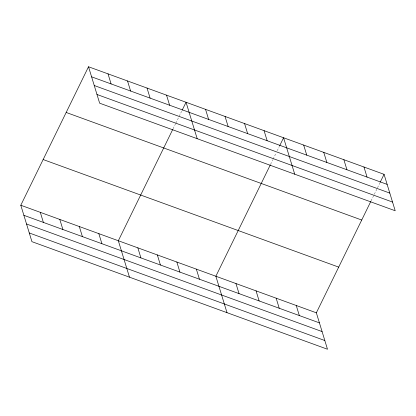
<?xml version="1.0" encoding="UTF-8"?>
<svg xmlns="http://www.w3.org/2000/svg" width="416" height="416" viewBox="0 0 416 416"><rect width="100%" height="100%" fill="white"/><g stroke="black" fill="none" stroke-linecap="round" stroke-linejoin="round"><path stroke-width="0.31" stroke-dasharray="2.08 1.56" d="M173.082 128.778L175.562 123.698M175.838 123.136L178.599 117.494M179.15 116.366L181.906 110.724M270.613 164.273L272.818 159.76M273.094 159.198L276.13 152.989M277.233 150.732L279.438 146.219M371.098 200.845L379.928 182.79"/><path stroke-width="0.62" d="M370.822 201.412L316.352 312.811L327.486 349.237L31.938 241.67L20.8 205.244L88.514 66.763L384.062 174.33L395.2 210.756L99.648 103.189L88.514 66.763M172.801 129.34L118.331 240.744L129.47 277.165M182.182 110.157L186.046 102.258L197.179 138.684M270.338 164.84L215.862 276.24L227.001 312.666M279.713 145.657L283.577 137.758L294.715 174.179M380.203 182.229L384.062 174.33M91.593 76.825L387.14 184.392M94.25 85.524L389.802 193.092M96.99 94.489L392.543 202.056M66.17 112.46L361.717 220.028M43.144 159.546L338.697 267.114M20.8 205.244L316.352 312.811M23.878 215.311L319.426 322.878M26.536 224.006L322.088 331.573M29.276 232.97L324.828 340.538M363.969 167.014L367.042 177.076M343.871 159.702L346.944 169.764M323.773 152.386L326.846 162.448M303.675 145.07L306.753 155.132M264.072 130.655L267.145 140.722M244.566 123.557L247.64 133.619M296.254 305.5L299.328 315.562M225.056 116.459L228.134 126.521M276.156 298.184L279.23 308.246M205.551 109.361L208.629 119.423M256.058 290.872L259.137 300.934M235.96 283.556L239.039 293.618M166.54 95.16L169.614 105.222M147.035 88.062L150.108 98.124M196.357 269.142L199.436 279.204M127.525 80.964L130.603 91.026M176.852 262.044L179.925 272.106M108.02 73.861L111.098 83.923M157.347 254.94L160.42 265.002M137.836 247.842L140.915 257.904M98.826 233.646L101.899 243.708M79.321 226.543L82.394 236.605M59.81 219.445L62.889 229.507M40.305 212.347L43.384 222.409"/></g></svg>
